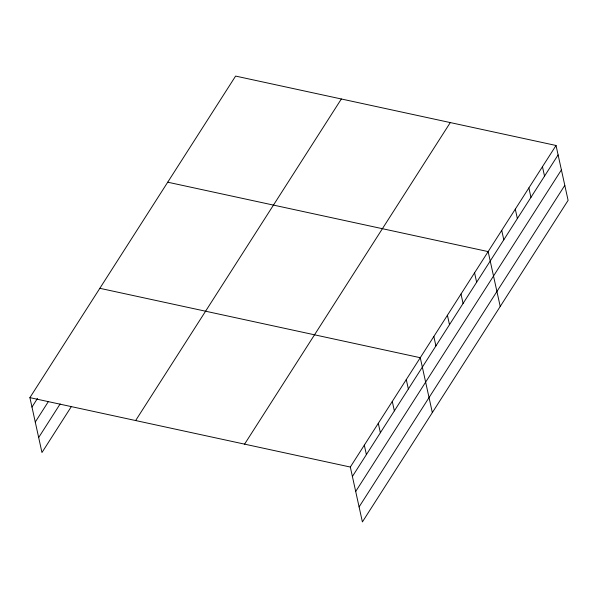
<?xml version="1.0" encoding="UTF-8"?>
<svg xmlns="http://www.w3.org/2000/svg" width="598" height="598" viewBox="0 0 598 598"><rect width="100%" height="100%" fill="white"/><g stroke="black" fill="none" stroke-linecap="round" stroke-linejoin="round"><path stroke-width="0.9" d="M71.439 406.446L41.965 452.522L29.9 397.64L235.605 76.081L556.035 145.478L568.1 200.36L362.395 521.919L350.323 467.045L556.035 145.478M31.971 407.066L37.465 398.47M35.267 422.061L48.259 401.759M38.668 437.519L60.151 403.942M135.641 420.544L341.346 98.976M244.582 444.142L450.294 122.575M352.401 476.464L558.106 154.904M355.698 491.466L561.402 169.899M359.092 506.925L564.804 185.358M167.724 182.196L488.147 251.594L500.22 306.475M99.844 288.311L420.267 357.709L432.332 412.59M29.9 397.64L350.323 467.045M542.461 166.7L544.531 176.126M528.879 187.922L530.949 197.347M515.304 209.151L517.375 218.569M501.729 230.372L503.8 239.791M474.573 272.815L476.643 282.241M460.998 294.044L463.069 303.463M447.424 315.266L449.494 324.684M433.842 336.487L435.912 345.913M406.281 379.581L408.352 388.999M392.288 401.445L394.366 410.863M378.302 423.309L380.373 432.735M364.317 445.174L366.387 454.6"/></g></svg>
